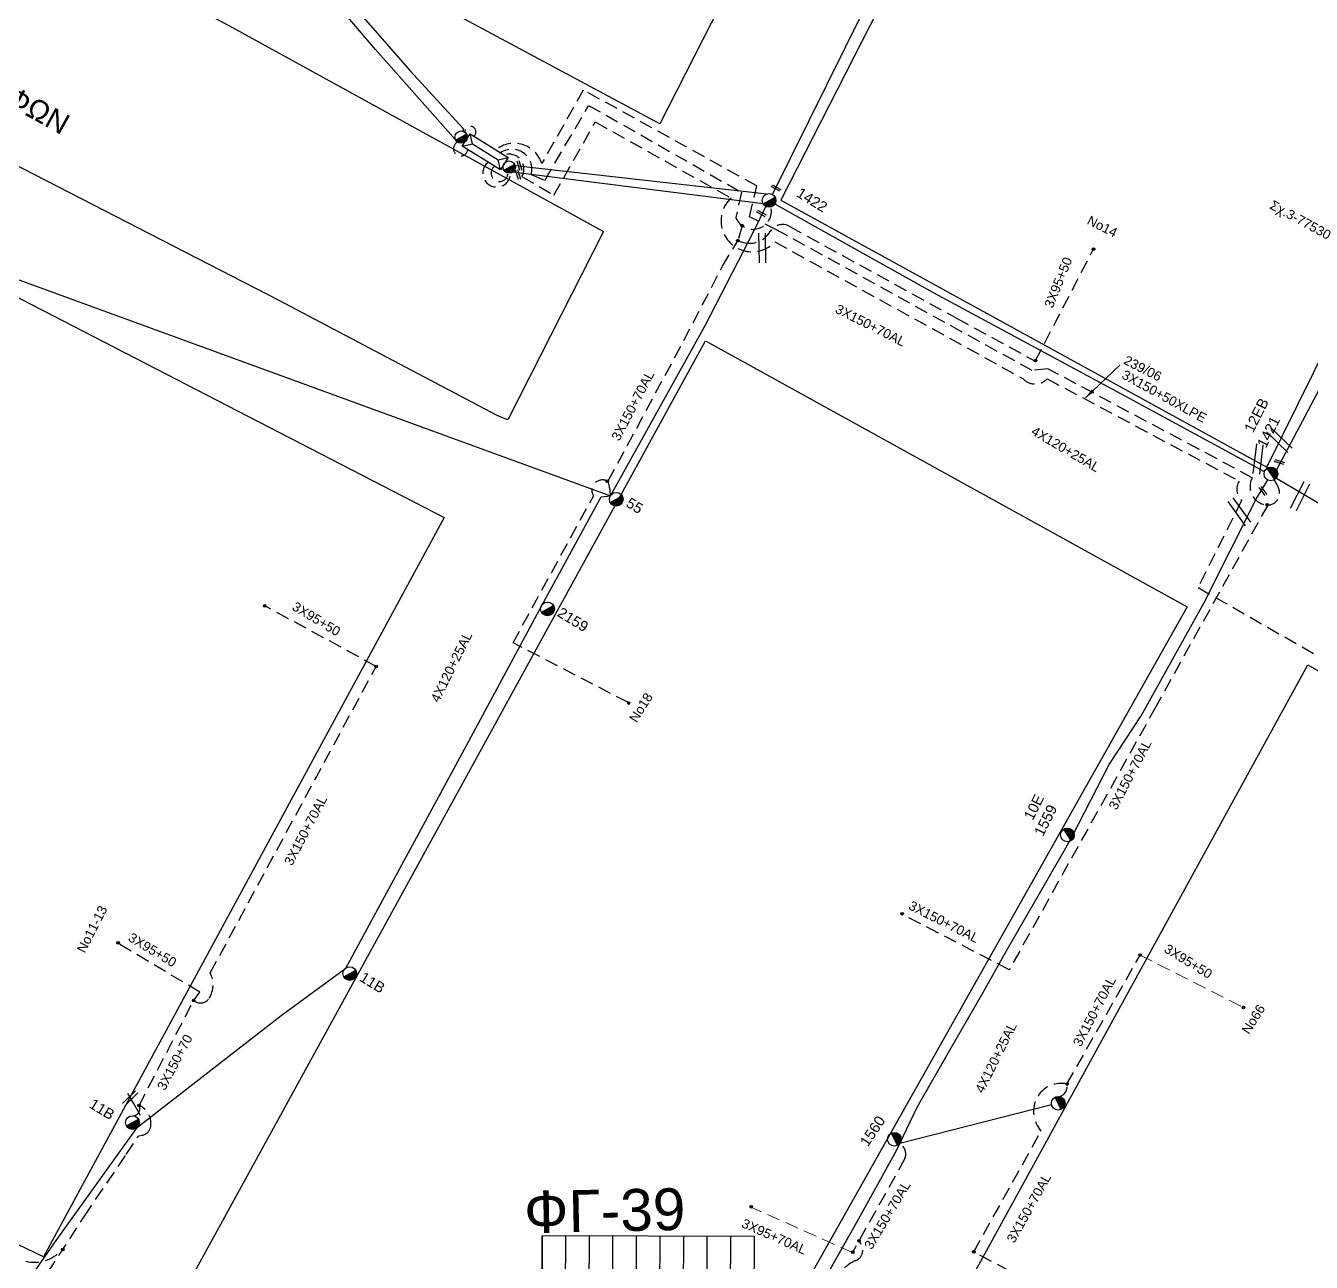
# Model space of a CAD drawing. Header units: millimetres. Extents: x 2087 to 5289, y 222 to 1137.
# Drawn here: x 2965.9 to 3088.7, y 451.1 to 569.1 of the extents above; entities that cross this region are included whole.
import ezdxf
from ezdxf.enums import TextEntityAlignment as Align

# ---------------------------------------------------------------- set-up
doc = ezdxf.new("R2010")
doc.units = ezdxf.units.MM
doc.linetypes.add('DASHED', pattern=[19.05, 12.7, -6.35])
for name, color, linetype in [('Άγνωστα', 7, 'Continuous'), ('Ασφαλειοκιβώτια Χ.Τ 9 αναχωρήσεων', 7, 'Continuous'), ('Γυμνά εναέρια ΧΤ και ΦΟΠ (3Φ)   4x50+16AL', 7, 'Continuous'), ('Επιγραφές - Σχήματα', 7, 'Continuous'), ('Καλωδια ΧΤ    3Χ95+50', 7, 'DASHED'), ('Καλώδια ΧΤ   3x150+50CU', 7, 'DASHED'), ('Καλώδια ΧΤ   3x150+70 XLPE', 7, 'DASHED'), ('Καλώδια ΧΤ   3x150+70AL', 7, 'DASHED'), ('Καλώδια ΧΤ   3x150AL+50CU', 7, 'DASHED'), ('Καλώδια ΧΤ   3x150AL+50XLPE', 7, 'DASHED'), ('Μηχανική τομή', 7, 'Continuous'), ('Στύλος ΦΜ', 7, 'Continuous'), ('Στύλος ΦΜ @ 1', 7, 'Continuous'), ('Συνδέσεις', 7, 'Continuous'), ('Συνεστραμμενα ΧΤ  4Χ120+25 Al', 7, 'Continuous'), ('Τομή', 7, 'Continuous'), ('Υποσταθμός εναέριος 2 στύλων', 7, 'Continuous'), ('Υποσταθμός πόλεως', 7, 'Continuous'), ('Υπόβαθρο ΔΕΗ', 7, 'Continuous'), ('Υπόγειο καλώδιο Μέσης Τάσης 20KV', 7, 'Continuous')]:
    doc.layers.add(name, color=color, linetype=linetype)
doc.styles.add('arial', font='arial.ttf')
doc.styles.get("Standard").update_dxf_attribs({"font": 'arial.ttf'})
doc.linetypes.add('SYN_LINE', pattern='A,0.5,-0.0001,["/\\/\\/\\/",Standard,S=0.1,R=0,X=0,Y=-0.05],-0.25', length=0.7501)
doc.dimstyles.new('ISO-25', dxfattribs={"dimtxt": 2.5, "dimasz": 2.5, "dimexe": 1.25, "dimexo": 0.625, "dimtad": 1, "dimtxsty": 'Standard', "dimcen": 2.5, "dimadec": 0, "dimazin": 0, "dimtfac": 1, "dimtmove": 0, "dimatfit": 3, "dimfxl": 1, "dimarcsym": 0})

# ---------------------------------------------------------------- blocks, each defined once
blk = doc.blocks.new('ΤΟΜΗ')
at = {"layer": 'Τομή', "ltscale": 40}
for p, q in [((-5.68, 0), (5.68, 0)), ((5.68, -2.33), (-5.68, -2.33))]:
    blk.add_line(p, q, dxfattribs=at)
blk = doc.blocks.new('ΜΗΧΑΝΙΚΗ ΤΟΜΗ')
at = {"layer": 'Μηχανική τομή', "ltscale": 40}
for p, q in [((-1.89, 0.78), (1.89, 0.78)), ((1.89, 0), (-1.89, 0))]:
    blk.add_line(p, q, dxfattribs=at)
blk = doc.blocks.new('ΥΠΑΡΧΩΝ ΤΣΙΜΕΝΤΕΝΙΟΣ ΣΤΥΛΟΣ')
at = {"layer": 'Στύλος ΦΜ'}
blk.add_hatch(color=7, dxfattribs=at).paths.add_polyline_path([(-1.29, -2.28, 0.574793), (2.62, 0, 0.268822), (1.3, 2.27)])
at = {"layer": 'Στύλος ΦΜ', "color": 7}
blk.add_line((-1.29, -2.28), (1.3, 2.27), dxfattribs=at)
blk.add_circle((0, 0), 2.62, dxfattribs=at)
at = {"layer": 'Στύλος ΦΜ', "flags": 4}
for tag, p in [('ΑΡΙΘΜΟΣ', (-4.68, 8.05)), ('ΤΥΠΟΣ', (-4.91, 3.03))]:
    blk.add_attdef(tag, p, '', height=4, dxfattribs=at)
blk = doc.blocks.new('ΥΠΟΣΤΑΘΜΟΣ ΕΝΑΕΡΙΟΣ ΕΠΙ 2 ΣΤΥΛΩΝ')
at = {"layer": 'Υποσταθμός εναέριος 2 στύλων', "linetype": 'Continuous'}
for points in [[(-11.97, -2.11, 0.574793), (-8.45, -0.07, 0.268822), (-9.64, 1.98)], [(9.68, -2.15, 0.574793), (13.19, -0.1, 0.268822), (12.01, 1.95)]]:
    blk.add_hatch(color=256, dxfattribs=at).paths.add_polyline_path(points)
for p, q in [((-11.97, -2.11), (-9.64, 1.98)), ((9.68, -2.15), (12.01, 1.95))]:
    blk.add_line(p, q, dxfattribs=at)
for centre in [(-10.81, -0.07), (10.84, -0.1)]:
    blk.add_circle(centre, 2.36, dxfattribs=at)
at = {"layer": 'Υποσταθμός πόλεως', "linetype": 'Continuous', "ltscale": 40}
blk.add_lwpolyline([(-8.57, 2.82), (8.57, 2.82), (8.57, -2.82), (-8.57, -2.82)], close=True, dxfattribs=at)
for points in [[(-5.75, 0), (-8.57, 2.82)], [(-8.57, -2.82), (-5.75, 0)], [(-5.75, 0), (5.75, 0)], [(5.75, 0), (8.57, 2.82)], [(8.57, -2.82), (5.75, 0)]]:
    blk.add_lwpolyline(points, dxfattribs=at)
at = {"layer": 'Υποσταθμός εναέριος 2 στύλων', "ltscale": 40, "flags": 1}
for tag, p in [('ΜΕΤΑΣΧΗΜΑΤΙΣΜΟΣ', (14.09, 2.51)), ('ΙΣΧΥΣ', (14.07, -0.28)), ('ΑΡΙΘΜΟΣ', (14.19, -3))]:
    blk.add_attdef(tag, p, '', height=1.8, dxfattribs=at)
blk = doc.blocks.new('_ΣΥΝΔΕΣΗ')
at = {"layer": 'Συνδέσεις', "linetype": 'SYN_LINE', "ltscale": 40}
blk.add_hatch(color=256, dxfattribs=at).paths.add_polyline_path([(0.5, -0.01, 1), (-0.5, -0.01, 1)])
at = {"layer": 'Συνδέσεις'}
blk.add_circle((0, -0.01), 0.5, dxfattribs=at)
blk = doc.blocks.new('ΑΣΦΑΛΕΙΟΚΙΒΩΤΙΟ ΥΠΟΣΤΑΘΜΟΥ 9 ΑΝΑΧΩΡΗΣΕΩΝ')
at = {"layer": 'Ασφαλειοκιβώτια Χ.Τ 9 αναχωρήσεων', "ltscale": 40}
for p, q in [((-23.8, 40.36), (24.02, 40.36)), ((-9.72, 40.36), (-9.72, -40.64)), ((9.94, 40.36), (9.94, -40.64)), ((-23.8, 31.36), (24.02, 31.36)), ((-23.8, 22.36), (24.02, 22.36)), ((-23.8, 13.36), (24.02, 13.36)), ((-23.8, 4.36), (24.02, 4.36)), ((-23.8, -4.64), (24.02, -4.64)), ((-23.8, -13.64), (24.02, -13.64)), ((-23.8, -22.64), (24.02, -22.64)), ((-23.8, -31.64), (24.02, -31.64))]:
    blk.add_line(p, q, dxfattribs=at)
at = {"layer": 'Ασφαλειοκιβώτια Χ.Τ 9 αναχωρήσεων'}
blk.add_lwpolyline([(-23.8, -40.64), (24.02, -40.64), (24.02, 40.36), (-23.8, 40.36)], close=True, dxfattribs=at)
for s, p in [('1', (-17.96, 37.24)), ('2', (-17.96, 28.67)), ('3', (-17.96, 19.6)), ('4', (-17.96, 10.58)), ('5', (-17.96, 1.57)), ('6', (-17.96, -7.57)), ('7', (-17.96, -15.81)), ('8', (-17.96, -25.5)), ('9', (-17.96, -34.19))]:
    blk.add_text(s, height=3.6, rotation=270, dxfattribs=at).set_placement(p)
at = {"layer": 'Ασφαλειοκιβώτια Χ.Τ 9 αναχωρήσεων', "ltscale": 40}
for tag, height, p in [('ΟΝΟΜΑ', 5, (-0.16, 44.31)), ('ΚΕΙΜΕΝΟ 1', 2, (17.06, 35.59)), ('ΚΕΙΜΕΝΟ 2', 2, (17.06, 26.88)), ('ΚΕΙΜΕΝΟ 3', 2, (17.06, 17.69)), ('ΚΕΙΜΕΝΟ 4', 2, (17.06, 8.71)), ('ΚΕΙΜΕΝΟ 5', 2, (17.06, -0.13)), ('ΚΕΙΜΕΝΟ 6', 2, (17.06, -9.05)), ('ΚΕΙΜΕΝΟ 7', 2, (17.06, -18.13)), ('ΚΕΙΜΕΝΟ 8', 2, (17.06, -26.85)), ('ΚΕΙΜΕΝΟ 9', 2, (17.06, -35.99)), ('ΣΧ', 2, (-0.1, -42.64))]:
    blk.add_attdef(tag, text='', height=height, dxfattribs=at).set_placement(p, align=Align.MIDDLE_CENTER)
blk = doc.blocks.new('τομή_')
at = {"layer": 'Επιγραφές - Σχήματα'}
for p, q in [((-1.29, -0.22), (0.13, 0.75)), ((-1.08, -0.46), (0.34, 0.51)), ((-0.66, 0.62), (-0.29, -0.37))]:
    blk.add_line(p, q, dxfattribs=at)

msp = doc.modelspace()

# ---------------------------------------------------------------- linework, layer by layer
at = {"layer": 'Άγνωστα', "color": 173, "linetype": 'SYN_LINE', "ltscale": 10}
for points in [[(2990.06, 578.11), (2990.99, 578.13), (3002.65, 564.77), (3007.74, 559.25), (3007.68, 559.03)], [(3030.42, 428.03), (3035.61, 437.08), (3040.95, 447.23), (3045.3, 454.88), (3049.07, 461.73), (3051.06, 465.87), (3054.3, 471.53), (3057.29, 476.7), (3059.6, 480.85), (3065.23, 490.62), (3065.88, 491.75), (3069.38, 498.56), (3072.44, 503.23), (3072.44, 503.23), (3078.41, 513.97), (3083.45, 523.96), (3084.53, 525.73)]]:
    msp.add_lwpolyline(points, dxfattribs=at)
at = {"layer": 'Άγνωστα', "color": 27, "linetype": 'SYN_LINE', "ltscale": 10}
msp.add_lwpolyline([(3007, 558.18), (2999.35, 566.83), (2992.73, 574.6), (2989.91, 577.92)], dxfattribs=at)
at = {"layer": 'Άγνωστα', "color": 151, "linetype": 'SYN_LINE', "ltscale": 10}
msp.add_lwpolyline([(3139.89, 495), (3111.51, 510.45), (3084.98, 526.08)], dxfattribs=at)
at = {"layer": 'Γυμνά εναέρια ΧΤ και ΦΟΠ (3Φ)   4x50+16AL', "color": 1, "ltscale": 40}
msp.add_lwpolyline([(3037.25, 552.97), (3052.8, 584.43), (3062.83, 603.93), (3066.73, 611.71), (3075.38, 627.33)], dxfattribs=at)
at = {"layer": 'Γυμνά εναέρια ΧΤ και ΦΟΠ (3Φ)   4x50+16AL', "color": 133, "linetype": 'Continuous', "ltscale": 0.1}
msp.add_lwpolyline([(2959.93, 546.78), (3021.78, 524.23)], dxfattribs=at)
at = {"layer": 'Γυμνά εναέρια ΧΤ και ΦΟΠ (3Φ)   4x50+16AL', "color": 62, "ltscale": 0.1}
msp.add_lwpolyline([(3063.88, 466.07), (3049.39, 462.38)], dxfattribs=at)
at = {"layer": 'Καλωδια ΧΤ    3Χ95+50', "color": 27, "linetype": 'DASHED', "ltscale": 0.1}
for points in [[(2999.41, 507.94), (2988.76, 513.71)], [(2981.97, 476.02), (2982.57, 476.85), (2974.75, 481.51)]]:
    msp.add_lwpolyline(points, dxfattribs=at)
at = {"layer": 'Καλωδια ΧΤ    3Χ95+50', "color": 62, "linetype": 'DASHED', "lineweight": 0, "ltscale": 0.1}
for points in [[(3072.34, 480.38), (3082.22, 475.37)], [(3044.88, 451.99), (3035.18, 456.32)]]:
    msp.add_lwpolyline(points, dxfattribs=at)
at = {"layer": 'Καλώδια ΧΤ   3x150+50CU', "color": 27, "ltscale": 0.1}
msp.add_arc((2966.75, 454.62), 3.56, 256.9943, 317.3663, dxfattribs=at)
at = {"layer": 'Καλώδια ΧΤ   3x150+70 XLPE', "color": 27, "ltscale": 0.1}
msp.add_lwpolyline([(2976.77, 466.02), (2981.96, 476.01)], dxfattribs=at)
at = {"layer": 'Καλώδια ΧΤ   3x150+70AL', "color": 133, "ltscale": 0.1}
msp.add_lwpolyline([(3023.48, 504.48), (3012.47, 510.19), (3020.15, 524.2, -0.780509), (3021.51, 525.6, -0.025747), (3021.56, 525.65), (3028.78, 539.03), (3032.46, 546.14), (3033.93, 548.56)], format="xyb", dxfattribs=at)
at = {"layer": 'Καλώδια ΧΤ   3x150+70AL', "color": 30, "ltscale": 0.1}
msp.add_lwpolyline([(3084.52, 523.34), (3073.83, 504.06), (3073.83, 504.06), (3059.85, 478.98), (3049.6, 484.29)], dxfattribs=at)
at = {"layer": 'Καλώδια ΧΤ   3x150+70AL', "color": 27, "ltscale": 0.1}
for points in [[(2981.96, 476.01), (2982.25, 475.89, 0.369669), (2983.46, 476.27, 0.264309), (2983.56, 478.67), (2999.41, 507.94)], [(2994.04, 438.22), (2991.15, 439.84), (2982.99, 443.19), (2968.07, 450.09), (2971.55, 455.46), (2975.55, 461.33), (2976.74, 463.14), (2977.1, 463.2, 0.297981), (2977.85, 463.89, 0.372185), (2976.77, 466.02, 28.22159)]]:
    msp.add_lwpolyline(points, format="xyb", dxfattribs=at)
at = {"layer": 'Καλώδια ΧΤ   3x150+70AL', "color": 62, "ltscale": 0.1}
for points in [[(3056.46, 452.05), (3062.88, 463.58), (3062.63, 463.95, -0.677898), (3065.35, 468.08), (3072.34, 480.38)], [(3049.39, 462.38, -0.368314), (3049.88, 460.95), (3049.88, 460.95), (3044.88, 451.99)]]:
    msp.add_lwpolyline(points, format="xyb", dxfattribs=at)
msp.add_lwpolyline([(3064.87, 447.54), (3056.46, 452.05)], dxfattribs=at)
at = {"layer": 'Καλώδια ΧΤ   3x150+70AL', "color": 133, "ltscale": 0.1}
msp.add_arc((3018.16, 524.32), 3.6, 358.5957, 20.6945, dxfattribs=at)
at = {"layer": 'Καλώδια ΧΤ   3x150+70AL', "color": 62, "ltscale": 0.1}
msp.add_arc((3064.37, 467.85), 1.01, 284.9357, 13.3974, dxfattribs=at)
at = {"layer": 'Καλώδια ΧΤ   3x150+70AL', "color": 27, "ltscale": 0.1}
msp.add_arc((2976.16, 465.72), 0.685, 277.5127, 26.2675, dxfattribs=at)
at = {"layer": 'Καλώδια ΧΤ   3x150AL+50CU', "color": 62, "linetype": 'DASHED', "ltscale": 0.1}
msp.add_lwpolyline([(3045.48, 453.07), (3045.66, 452.81, -0.484262), (3045.18, 451.21, 0.178479), (3043.58, 449.78), (3035.59, 435.51), (3031.7, 428.46), (3031.86, 427.79, -0.527083), (3029.87, 425.58, -29.841433)], format="xyb", dxfattribs=at)
at = {"layer": 'Καλώδια ΧΤ   3x150AL+50CU', "color": 173, "linetype": 'DASHED', "ltscale": 0.1}
msp.add_arc((3008.4, 558.96), 0.529, 309.4235, 183.124, dxfattribs=at)
at = {"layer": 'Καλώδια ΧΤ   3x150AL+50CU', "color": 27, "linetype": 'DASHED', "ltscale": 0.1}
msp.add_arc((3007.47, 557.35), 0.687, 115.4484, 351.381, dxfattribs=at)
at = {"layer": 'Καλώδια ΧΤ   3x150AL+50CU', "color": 85, "linetype": 'DASHED', "ltscale": 0.1}
msp.add_arc((3010.91, 555.02), 1.33, 128.7227, 0.1995, dxfattribs=at)
at = {"layer": 'Καλώδια ΧΤ   3x150AL+50CU', "color": 1, "linetype": 'DASHED', "ltscale": 0.1}
msp.add_arc((3011.18, 555.02), 0.805, 126.8646, 359.4655, dxfattribs=at)
at = {"layer": 'Καλώδια ΧΤ   3x150AL+50XLPE', "color": 2, "linetype": 'DASHED', "ltscale": 0.1}
msp.add_lwpolyline([(3011.61, 556.76, -0.691202), (3013.31, 554.69), (3013.31, 554.69), (3013.31, 554.69), (3013.31, 554.69), (3016.37, 552.92), (3020.32, 559.91), (3033.28, 552.64, 1.041988), (3037.46, 548.46), (3061.14, 535.41, 0.435102), (3063.47, 535.38), (3081.78, 525.63, 0.356373), (3082.03, 523.78), (3077.87, 515.47), (3110.9, 496.59, -0.906493), (3113.5, 495.24)], format="xyb", dxfattribs=at)
at = {"layer": 'Συνεστραμμενα ΧΤ  4Χ120+25 Al', "color": 85, "linetype": 'SYN_LINE', "ltscale": 10}
for points in [[(3122.39, 601.51), (3117.95, 592.29), (3109.58, 574.75), (3100.13, 556.33), (3093.8, 542.58), (3085.35, 526.7)], [(3036.34, 552.1), (3012.43, 555.1)], [(2952.41, 429.49), (2968.86, 453.12), (2968.86, 453.12), (2976.62, 463.96), (2976.62, 463.96), (2990.34, 474.6), (2996.5, 479.14), (3008.03, 500.39), (3015.21, 513.76), (3020.89, 524.12), (3021.76, 524.23), (3030.77, 540.42), (3035.53, 549.62), (3036.62, 551.83)]]:
    msp.add_lwpolyline(points, dxfattribs=at)
at = {"layer": 'Συνεστραμμενα ΧΤ  4Χ120+25 Al', "color": 1, "linetype": 'SYN_LINE', "ltscale": 10}
for points in [[(3012.67, 555.74), (3036.7, 553.03)], [(3084.22, 526.52), (3070.97, 533.69), (3052.61, 543.59), (3037.31, 552.15)]]:
    msp.add_lwpolyline(points, dxfattribs=at)
at = {"layer": 'Υπόβαθρο ΔΕΗ'}
msp.add_lwpolyline([(2990.48, 579.04), (3028.9, 652.12), (3063.94, 633.18), (3026.5, 559.72)], close=True, dxfattribs=at)
for points in [[(3076.01, 626.84), (3038.05, 552.44), (3084.45, 526.94), (3121.55, 601.99), (3076.01, 626.84)], [(2959.61, 546.01), (3005.88, 522.14), (2967.65, 451.57), (2920.29, 474.28), (2959.61, 546.01)], [(3030.86, 539.01), (3076.83, 513.62), (3026.29, 423.97), (2979.73, 445.88), (3030.86, 539.01)], [(3088.34, 508.07), (3151.41, 472), (3134.26, 433.89), (3109.57, 443.01), (3081.49, 399.11), (3039.1, 418.25), (3088.34, 508.07)], [(2976.19, 466.26), (2976.88, 465.1)]]:
    msp.add_lwpolyline(points, dxfattribs=at)
for points in [[(2915.73, 581.13), (2925.94, 600.86), (2933.96, 596.24), (2965.69, 579.22), (2968.47, 578.06), (2985.35, 569.12), (3021.12, 549.44), (3012, 531.54, 0.100994)], [(3012, 531.54, -0.436171), (3011.88, 531.51), (3010.96, 531.88), (2990.07, 542.89), (2915.73, 581.13)]]:
    msp.add_lwpolyline(points, format="xyb", dxfattribs=at)
at = {"layer": 'Υπόγειο καλώδιο Μέσης Τάσης 20KV', "color": 30, "linetype": 'DASHED', "ltscale": 0.1}
msp.add_lwpolyline([(3085.12, 525.73), (3085.51, 525.04, -0.61896), (3084.38, 523.35, -0.52632), (3083.04, 525.95), (3063.53, 536.34), (3062.03, 536.17), (3037.68, 549.59), (3035.04, 550.84), (3035.74, 553.81), (3019.18, 562.95), (3015.21, 555.93), (3015.21, 555.93), (3015.21, 555.93), (3015.21, 555.93), (3015.21, 555.93, 0.529516), (3010.83, 557.25)], format="xyb", dxfattribs=at)
at = {"layer": 'Υπόγειο καλώδιο Μέσης Τάσης 20KV', "color": 133, "linetype": 'DASHED', "ltscale": 0.1}
for points in [[(3011.28, 556.96, -0.702288), (3014.21, 554.88), (3014.21, 554.88), (3014.21, 554.88), (3014.21, 554.88), (3015.51, 554.32), (3019.69, 561.49), (3034.28, 553.19), (3033.74, 550.78, 0.92678), (3037.1, 551.79, -0.92678)], [(3034.33, 550), (3033.93, 548.56), (3034.46, 548.41, 0.340687), (3037.02, 549.44, -0.413558), (3038.88, 549.93), (3054.81, 541.17), (3062.33, 537.08), (3067.86, 547.72)]]:
    msp.add_lwpolyline(points, format="xyb", dxfattribs=at)

# ---------------------------------------------------------------- block references
at = {"layer": 'Ασφαλειοκιβώτια Χ.Τ 9 αναχωρήσεων', "xscale": 0.25, "yscale": 0.25, "zscale": 0.25, "rotation": 89.79863056021844}
msp.add_blockref('ΑΣΦΑΛΕΙΟΚΙΒΩΤΙΟ ΥΠΟΣΤΑΘΜΟΥ 9 ΑΝΑΧΩΡΗΣΕΩΝ', (3025.33, 447.55), dxfattribs=at)
at = {"layer": 'Επιγραφές - Σχήματα', "rotation": 10.16945715392652}
msp.add_blockref('τομή_', (2976.42, 466.67), dxfattribs=at)
at = {"layer": 'Μηχανική τομή', "xscale": 0.2499999999999999, "yscale": 0.2499999999999999, "zscale": 0.2499999999999999}
for p, rotation in [((3013.17, 555.77), 106.2692113951763), ((3013.04, 554.91), 106.2692113951763), ((3037.61, 553.69), 151.2519024318944), ((3036.22, 551.26), 151.2519024318944), ((3085.66, 527.54), 161.2181929021707), ((3084.14, 524.74), 126.2495558489123)]:
    msp.add_blockref('ΜΗΧΑΝΙΚΗ ΤΟΜΗ', p, dxfattribs=dict(at, rotation=rotation))
at = {"layer": 'Στύλος ΦΜ @ 1', "ltscale": 40}
ref = msp.add_blockref('ΥΠΑΡΧΩΝ ΤΣΙΜΕΝΤΕΝΙΟΣ ΣΤΥΛΟΣ', (3036.91, 552.41), dxfattribs=dict(at, xscale=0.2499999999999999, yscale=0.2499999999999999, zscale=0.2499999999999999, rotation=328.5155825786242))
ref.add_attrib('ΤΥΠΟΣ', '1422', (3039.43, 552.85), dxfattribs={"layer": 'Στύλος ΦΜ', "height": 1, "rotation": 328.5156, "flags": 4})
ref = msp.add_blockref('ΥΠΑΡΧΩΝ ΤΣΙΜΕΝΤΕΝΙΟΣ ΣΤΥΛΟΣ', (3084.83, 526.31), dxfattribs=dict(at, xscale=0.25, yscale=0.25, zscale=0.25, rotation=63.27059200014207))
ref.add_attrib('ΤΥΠΟΣ', '12EB', (3083.12, 530.16), dxfattribs={"layer": 'Στύλος ΦΜ', "height": 1, "rotation": 63.2706, "flags": 4})
ref.add_attrib('ΑΡΙΘΜΟΣ', '1421', (3084.34, 528.7), dxfattribs={"layer": 'Στύλος ΦΜ', "height": 1, "rotation": 63.2706, "flags": 4})
ref = msp.add_blockref('ΥΠΑΡΧΩΝ ΤΣΙΜΕΝΤΕΝΙΟΣ ΣΤΥΛΟΣ', (3022.32, 523.89), dxfattribs=dict(at, xscale=0.2499999999999999, yscale=0.2499999999999999, zscale=0.2499999999999999, rotation=328.5155825786242))
ref.add_attrib('ΤΥΠΟΣ', '55', (3023.16, 523.26), dxfattribs={"layer": 'Στύλος ΦΜ', "height": 1, "rotation": 328.5156, "flags": 4})
ref = msp.add_blockref('ΥΠΑΡΧΩΝ ΤΣΙΜΕΝΤΕΝΙΟΣ ΣΤΥΛΟΣ', (3015.76, 513.42), dxfattribs=dict(at, xscale=0.2499999999999999, yscale=0.2499999999999999, zscale=0.2499999999999999, rotation=328.5155825786242))
ref.add_attrib('ΤΥΠΟΣ', '2159', (3016.61, 512.79), dxfattribs={"layer": 'Στύλος ΦΜ', "height": 1, "rotation": 328.5156, "flags": 4})
ref = msp.add_blockref('ΥΠΑΡΧΩΝ ΤΣΙΜΕΝΤΕΝΙΟΣ ΣΤΥΛΟΣ', (3065.4, 491.85), dxfattribs=dict(at, xscale=0.25, yscale=0.25, zscale=0.25, rotation=63.27059200014207))
ref.add_attrib('ΤΥΠΟΣ', '10E', (3062.08, 493.16), dxfattribs={"layer": 'Στύλος ΦΜ', "height": 1, "rotation": 63.2706, "flags": 4})
ref.add_attrib('ΑΡΙΘΜΟΣ', '1559', (3063.06, 491.63), dxfattribs={"layer": 'Στύλος ΦΜ', "height": 1, "rotation": 63.2706, "flags": 4})
ref = msp.add_blockref('ΥΠΑΡΧΩΝ ΤΣΙΜΕΝΤΕΝΙΟΣ ΣΤΥΛΟΣ', (2996.88, 478.61), dxfattribs=dict(at, xscale=0.2499999999999999, yscale=0.2499999999999999, zscale=0.2499999999999999, rotation=328.5155825786242))
ref.add_attrib('ΤΥΠΟΣ', '11Β', (2997.73, 477.98), dxfattribs={"layer": 'Στύλος ΦΜ', "height": 1, "rotation": 328.5156, "flags": 4})
ref = msp.add_blockref('ΥΠΑΡΧΩΝ ΤΣΙΜΕΝΤΕΝΙΟΣ ΣΤΥΛΟΣ', (2976.14, 464.39), dxfattribs=dict(at, xscale=0.2499999999999999, yscale=0.2499999999999999, zscale=0.2499999999999999, rotation=328.5155825786242))
ref.add_attrib('ΤΥΠΟΣ', '11B', (2971.91, 465.89), dxfattribs={"layer": 'Στύλος ΦΜ', "height": 1, "rotation": 328.5156, "flags": 4})
at = {"layer": 'Στύλος ΦΜ @ 1', "ltscale": 40, "xscale": 0.2499999999999999, "yscale": 0.2499999999999999, "zscale": 0.2499999999999999, "rotation": 56.23684076332}
msp.add_blockref('ΥΠΑΡΧΩΝ ΤΣΙΜΕΝΤΕΝΙΟΣ ΣΤΥΛΟΣ', (3064.52, 466.23), dxfattribs=at)
at = {"layer": 'Στύλος ΦΜ @ 1', "ltscale": 40}
ref = msp.add_blockref('ΥΠΑΡΧΩΝ ΤΣΙΜΕΝΤΕΝΙΟΣ ΣΤΥΛΟΣ', (3048.88, 462.8), dxfattribs=dict(at, xscale=0.2499999999999999, yscale=0.2499999999999999, zscale=0.2499999999999999, rotation=56.23684076332))
ref.add_attrib('ΤΥΠΟΣ', '1560', (3046.34, 462.01), dxfattribs={"layer": 'Στύλος ΦΜ', "height": 1, "rotation": 56.2368, "flags": 4})
at = {"layer": 'Συνδέσεις', "xscale": 0.25, "yscale": 0.25, "zscale": 0.25}
for p in [(3034.34, 550.01), (3033.94, 548.58), (3067.88, 547.76), (3062.35, 537.12), (3021.47, 525.62), (3084.47, 523.37), (2988.76, 513.71), (2999.41, 507.93), (3023.51, 504.44), (3049.62, 484.33), (2974.77, 481.55), (3072.34, 480.39), (2981.98, 476.05), (3082.22, 475.38), (3065.36, 468.07), (2976.77, 466.02), (3035.2, 456.36), (3045.5, 453.11), (2969.48, 452.27), (3044.9, 452.02), (3056.47, 452.05)]:
    msp.add_blockref('_ΣΥΝΔΕΣΗ', p, dxfattribs=at)
at = {"layer": 'Τομή'}
for p, xscale, yscale, zscale, rotation in [((3036.55, 547.87), 0.2499999999999997, 0.2499999999999997, 0.2499999999999997, 270.6892516858379), ((3085.42, 529.34), 0.2499999999999998, 0.2499999999999998, 0.2499999999999998, 136.3505213618078), ((3083.89, 527.69), 0.2499999999999998, 0.2499999999999998, 0.2499999999999998, 263.2041885956429), ((3087.87, 524.05), 0.2499999999999998, 0.2499999999999998, 0.2499999999999998, 243.0830316889173), ((3081.56, 522.52), 0.2499999999999997, 0.2499999999999997, 0.2499999999999997, 125.7146045071061)]:
    msp.add_blockref('ΤΟΜΗ', p, dxfattribs=dict(at, xscale=xscale, yscale=yscale, zscale=zscale, rotation=rotation))
at = {"layer": 'Υποσταθμός εναέριος 2 στύλων', "xscale": 0.25, "yscale": 0.25, "zscale": 0.25, "rotation": 328.1071167934685}
msp.add_blockref('ΥΠΟΣΤΑΘΜΟΣ ΕΝΑΕΡΙΟΣ ΕΠΙ 2 ΣΤΥΛΩΝ', (3009.82, 557.05), dxfattribs=at)

# ---------------------------------------------------------------- texts
at = {"ltscale": 40, "insert": (3013.48, 457.84), "char_height": 4, "width": 21.1415, "attachment_point": 1, "rotation": 1.1435, "style": 'arial'}
msp.add_mtext('{\\fArial|b0|i0|c204|p34;Ф}Γ-39', dxfattribs=at)
at = {"layer": 'Άγνωστα', "ltscale": 40, "char_height": 0.9, "attachment_point": 1, "style": 'arial'}
for s, insert, width, rotation in [('Νο14', (3067.59, 551.01), 2.9553, 333.3757), ('3X95+50', (3063.15, 542.4), 4.9072, 68.0124), ('239/06', (3071.09, 537.66), 2.9553, 332.9687), ('3X150+50XLPE', (3070.93, 536.28), 69.1904, 331.1176), ('4X120+25AL', (3062.31, 530.91), 69.1904, 329.6165), ('3X95+50', (2991.76, 514.16), 69.1904, 328.9562), ('4X120+25AL', (3004.56, 504.82), 69.1904, 63.6323), ('Νο18', (3023.5, 502.98), 2.9553, 57.7847), ('Νο11-13', (2970.78, 480.91), 69.1904, 62.9391), ('3X95+50', (2976.11, 482.57), 69.1904, 328.9562), ('3X95+50', (3075.01, 481.49), 5.8451, 328.568), ('Νο66', (3081.97, 473.23), 2.9553, 57.7847), ('4X120+25AL', (3056.54, 467.52), 69.1904, 63.6323), ('3X95+70AL', (3034.57, 455.26), 69.1904, 336.1699)]:
    msp.add_mtext(s, dxfattribs=dict(at, insert=insert, width=width, rotation=rotation))
at = {"layer": 'Επιγραφές - Σχήματα', "ltscale": 40, "insert": (2959.38, 566.46), "char_height": 2, "width": 21.1415, "attachment_point": 1, "rotation": 331.0093, "style": 'arial'}
msp.add_mtext('ΝΥΜΦΩΝ', dxfattribs=at)
at = {"layer": 'Επιγραφές - Σχήματα', "insert": (3085.05, 552.48), "char_height": 0.9, "width": 8.5591, "attachment_point": 1, "rotation": 331.4404}
msp.add_mtext('Σχ.3-77530', dxfattribs=at)
at = {"layer": 'Καλώδια ΧΤ   3x150+70 XLPE', "ltscale": 40, "insert": (2978.44, 467.8), "char_height": 0.9, "width": 69.1904, "attachment_point": 1, "rotation": 62.3847, "style": 'arial'}
msp.add_mtext('3X150+70', dxfattribs=at)
at = {"layer": 'Καλώδια ΧΤ   3x150+70AL', "ltscale": 40, "char_height": 0.9, "width": 69.1904, "attachment_point": 1, "style": 'arial'}
for insert, rotation in [((3043.55, 542.55), 333.1229), ((3021.81, 529.8), 62.3847), ((3069.28, 494.57), 62.3847), ((2990.57, 489.25), 62.3847), ((3050.55, 485.61), 333.1229), ((3065.88, 471.97), 62.3847), ((3059.54, 453.26), 60.8164), ((3045.94, 452.66), 59.0369)]:
    msp.add_mtext('3X150+70AL', dxfattribs=dict(at, insert=insert, rotation=rotation))

# ---------------------------------------------------------------- leaders
at = {"layer": 'Επιγραφές - Σχήματα', "ltscale": 40}
msp.add_leader([(3067.11, 533.56), (3070.39, 536.69)], dimstyle='ISO-25', override={"dimasz": 1, "dimtad": 0}, dxfattribs=at)

doc.saveas('drawing.dxf')
